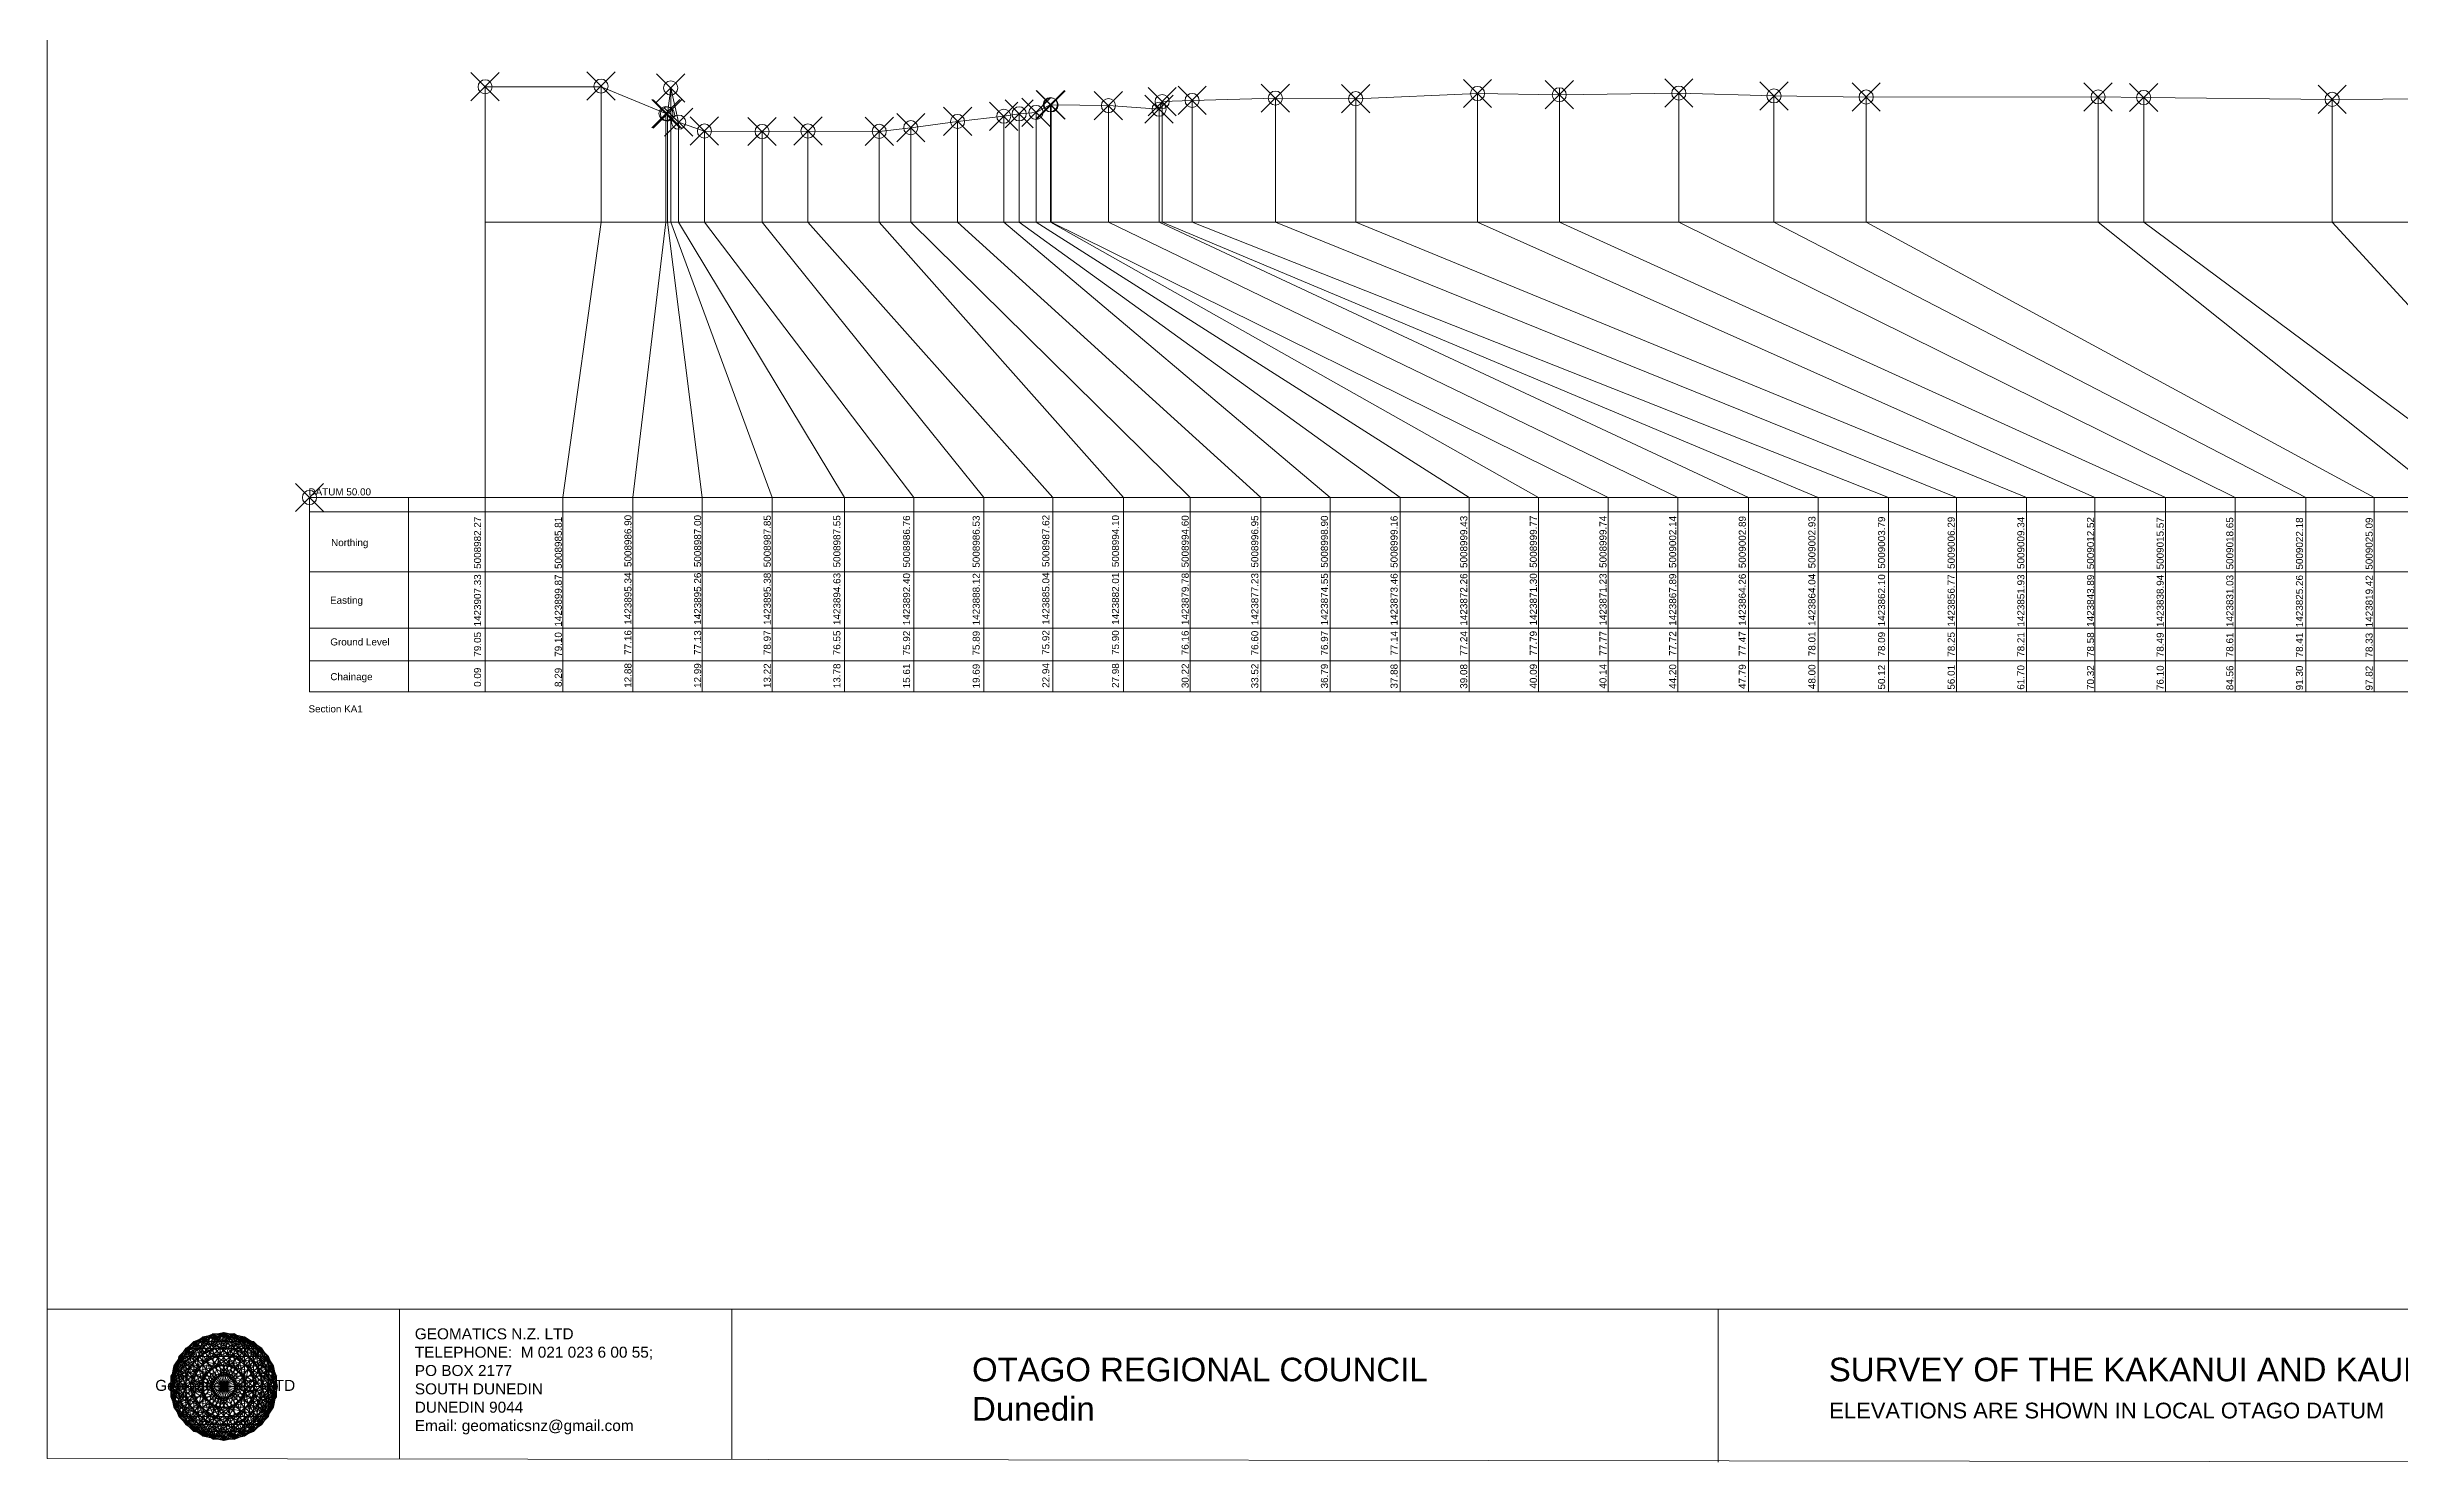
# Model space of a CAD drawing. Header units: millimetres. Extents: x -1945041 to 271067, y -218757 to 1425286130.
# Drawn here: x -1445580 to -1279015, y -18363 to 81862 of the extents above; entities that cross this region are included whole.
import ezdxf

# ---------------------------------------------------------------- set-up
doc = ezdxf.new("R2010")
doc.units = ezdxf.units.MM
doc.header["$PDMODE"] = 35
doc.header["$PDSIZE"] = 1000
doc.layers.add('geo', color=7, linetype='Continuous', lineweight=0)
doc.styles.get("Standard").update_dxf_attribs({"font": 'arial.ttf'})

# ---------------------------------------------------------------- blocks, each defined once
blk = doc.blocks.new('Geomatics_Circle_SPT')
at = {"layer": 'geo', "color": 2, "linetype": 'Continuous', "lineweight": 0}
for p, q in [((0, 25.2), (-25.2, 0)), ((-24.7, 4.9), (-4.9, 24.7)), ((-24.7, -4.9), (4.9, 24.7)), ((-9.7, 23.3), (-23.3, 9.6)), ((9.7, 23.3), (-23.3, -9.7)), ((23.3, -9.7), (-9.7, 23.3)), ((-4.9, 24.7), (24.7, -4.9)), ((25.2, 0), (0, 25.2)), ((4.9, 24.7), (24.7, 4.9)), ((23.3, 9.7), (9.7, 23.3)), ((-21, 14), (-14, 21)), ((-21, -14), (14, 21)), ((14, -21), (-21, 14)), ((0, 0), (-17.8, 17.8)), ((-14, 21), (21, -14)), ((21, 14), (-14, -21)), ((0, 0), (17.8, 17.8)), ((14, 21), (21, 14)), ((17.8, 18.1), (17.8, 18.1)), ((4.9, -24.7), (-24.7, 4.9)), ((-24.7, 0), (0, -24.7)), ((-23.3, 9.7), (9.7, -23.3)), ((0, 0), (-17.8, -17.8)), ((-9.7, -23.3), (23.3, 9.7)), ((24.7, 4.9), (-4.9, -24.7)), ((0, 0), (17.8, -17.8)), ((0, -24.8), (25.2, 0)), ((-4.9, -24.7), (-24.7, -4.9)), ((-23.3, -9.7), (-9.7, -23.3)), ((24.7, -4.9), (4.9, -24.7)), ((9.7, -23.3), (23.3, -9.7)), ((-14, -21), (-21, -14)), ((-17.8, -17.8), (-17.8, -17.8)), ((21, -14), (14, -21)), ((18.1, -17.8), (18.1, -17.8)), ((4.9, -24.7), (4.9, -24.7))]:
    blk.add_line(p, q, dxfattribs=at)
at = {"layer": 'geo', "color": 1, "linetype": 'Continuous', "lineweight": 0}
for p, q in [((-25.2, 0), (9.7, 23.3)), ((-25.2, 0), (-9.6, 23.3)), ((-4.9, 24.8), (-24.7, -4.9)), ((4.9, 24.7), (-24.7, 4.9)), ((-23.3, 9.7), (0, 25.2)), ((-23.3, -9.6), (0, 25.2)), ((4.9, 24.8), (-21, -14)), ((-4.9, 24.7), (-21, 14)), ((-17.8, 17.8), (9.7, 23.3)), ((-17.8, 17.8), (-9.6, 23.3)), ((-17.8, -17.8), (9.7, 23.3)), ((-17.8, -17.8), (-9.7, 23.3)), ((4.9, 24.7), (-14, 21)), ((-4.9, 24.7), (-14, -20.9)), ((-9.8, 23.1), (-9.8, 23.1)), ((-9.7, 23.3), (0, 25.2)), ((-9.7, 23.3), (0, -25.2)), ((-9.7, -23.3), (0, 25.2)), ((-9.6, 23.3), (17.8, -17.8)), ((-9.6, 23.3), (25.2, 0)), ((-9.6, 23.3), (17.8, 17.8)), ((0, 0), (-4.9, 24.7)), ((-4.9, 24.7), (-4.9, 24.7)), ((21, -14), (-4.9, 24.7)), ((24.8, 4.9), (-4.9, 24.7)), ((14, 21), (-4.9, 24.7)), ((-0.2, 25.1), (-0.2, 25.1)), ((0, 25.2), (9.7, -23.3)), ((0, 25.2), (23.3, -9.7)), ((0, 25.2), (23.3, 9.7)), ((0, 25.2), (9.7, 23.3)), ((0, 0), (4.9, 24.7)), ((0, -25.2), (9.7, 23.3)), ((21, 14), (4.9, 24.8)), ((14, -21), (4.9, 24.7)), ((24.7, -4.9), (4.9, 24.7)), ((4.9, 24.7), (4.9, 24.7)), ((9.4, 23.3), (9.4, 23.3)), ((9.7, 23.3), (17.8, -17.8)), ((9.7, 23.3), (25.2, 0)), ((9.7, 23.3), (17.8, 17.9)), ((14, 21), (-24.7, -4.9)), ((-14, 21), (-24.7, 4.9)), ((21, 14), (-24.7, 4.9)), ((-21, 14), (-24.7, -4.9)), ((-23.3, -9.6), (17.8, 17.8)), ((-23.3, 9.7), (-17.8, 17.9)), ((-23.3, -9.6), (-17.8, 17.9)), ((-23.3, 9.7), (17.8, 17.8)), ((14, 21), (-21, 14)), ((-14, 21), (-21, -14)), ((0, 0), (-21, 14)), ((-21, 14), (-14, -21)), ((-21, 14), (4.9, -24.7)), ((-21, 14), (-21, 14)), ((24.7, 4.9), (-21, 14)), ((-17.9, 17.6), (-17.9, 17.6)), ((-9.7, -23.3), (-17.8, 17.8)), ((-17.8, 17.8), (9.7, -23.3)), ((-17.8, 17.8), (23.3, -9.6)), ((-17.8, 17.8), (23.3, 9.7)), ((0, 0), (-14, 21)), ((-14, 21), (-4.9, -24.7)), ((-14, 21), (-14, 21)), ((24.7, -4.9), (-14, 21)), ((21, 14), (-14, 21)), ((-9.6, -23.3), (17.8, 17.9)), ((-4.9, -24.7), (21, 14)), ((0, 0), (14, 21)), ((0, 0), (21, 14)), ((4.9, -24.7), (14, 21)), ((17.8, 17.8), (9.7, -23.3)), ((21, -14), (14, 21)), ((24.7, 4.9), (14, 21)), ((14, 21), (14, 21)), ((14, -21), (21, 14)), ((17.6, 17.9), (17.6, 17.9)), ((17.8, 17.8), (23.3, -9.7)), ((17.8, 17.8), (23.3, 9.7)), ((24.7, -4.9), (21, 14)), ((21, 14), (21, 14)), ((-25.2, 0), (23.3, 9.7)), ((-25.2, 0), (-23.3, 9.7)), ((-23.3, -9.7), (-25.2, 0)), ((-9.6, -23.3), (-25.2, 0)), ((9.7, -23.3), (-25.2, 0)), ((0, 0), (-24.7, 4.9)), ((-24.7, 4.9), (-21, -14)), ((-24.7, 4.9), (-4.9, -24.7)), ((-24.7, 4.9), (14, -21)), ((-24.7, 4.9), (-24.7, 4.9)), ((0, 0), (-24.7, -4.9)), ((-17.8, -17.8), (-23.3, 9.7)), ((0, -25.2), (-23.3, 9.7)), ((-23.3, 9.7), (17.8, -17.8)), ((-23.3, 9.7), (25.2, 0)), ((-23.3, 9.4), (-23.3, 9.4)), ((-23.3, -9.7), (25.2, 0)), ((0, 0), (-21, -14)), ((-17.8, -17.8), (23.3, 9.7)), ((-14, -21), (24.7, 4.9)), ((0, 0), (-14, -21)), ((25.2, 0), (-9.6, -23.3)), ((0, 0), (-4.9, -24.7)), ((23.3, 9.7), (0, -25.2)), ((0, 0), (24.8, 4.9)), ((0, 0), (4.9, -24.7)), ((0, 0), (14, -21)), ((0, 0), (21, -14)), ((0, 0), (24.8, -4.9)), ((4.9, -24.7), (24.7, 4.9)), ((25.2, 0), (9.7, -23.3)), ((23.3, 9.7), (17.8, -17.8)), ((21, -14), (24.7, 4.9)), ((23.1, 9.8), (23.1, 9.8)), ((23.3, 9.7), (25.2, 0)), ((25.2, 0), (23.3, -9.6)), ((24.7, 4.9), (24.7, 4.9)), ((25.1, 0.2), (25.1, 0.2)), ((-25.2, 0), (23.3, -9.7)), ((-25.1, -0.2), (-25.1, -0.2)), ((-24.7, -4.9), (-24.7, -4.9)), ((-24.7, -4.9), (-14, -21)), ((-24.7, -4.9), (4.9, -24.7)), ((-24.7, -4.9), (21, -14)), ((-17.8, -17.8), (-23.3, -9.7)), ((0, -25.2), (-23.3, -9.6)), ((17.8, -17.8), (-23.3, -9.6)), ((-23.1, -9.8), (-23.1, -9.8)), ((-21, -14), (24.7, -4.9)), ((23.3, -9.7), (-17.8, -17.8)), ((-4.9, -24.7), (24.7, -4.9)), ((23.3, -9.6), (0, -25.2)), ((14, -21), (24.7, -4.9)), ((23.3, -9.6), (17.8, -17.8)), ((23.3, -9.4), (23.3, -9.4)), ((24.7, -4.9), (24.7, -4.9)), ((-21, -14), (-21, -14)), ((-21, -14), (-4.9, -24.7)), ((-21, -14), (14, -21)), ((-9.6, -23.3), (-17.8, -17.8)), ((9.7, -23.3), (-17.8, -17.8)), ((-17.6, -17.9), (-17.6, -17.9)), ((-14, -21), (21, -14)), ((-14, -21), (-14, -21)), ((-14, -21), (4.9, -24.7)), ((17.8, -17.8), (-9.7, -23.3)), ((-4.9, -24.7), (14, -21)), ((4.9, -24.7), (21, -14)), ((17.8, -17.8), (9.7, -23.3)), ((14, -21), (14, -21)), ((17.9, -17.6), (17.9, -17.6)), ((21, -14), (21, -14)), ((0, -25.2), (-9.7, -23.3)), ((-9.4, -23.3), (-9.4, -23.3)), ((-4.9, -24.7), (-4.9, -24.7)), ((9.7, -23.3), (0, -25.2)), ((0.2, -25.1), (0.2, -25.1)), ((4.9, -24.7), (4.9, -24.7)), ((9.8, -23.1), (9.8, -23.1))]:
    blk.add_line(p, q, dxfattribs=at)
at = {"layer": 'geo', "color": 114, "linetype": 'Continuous', "lineweight": 0}
for p, q in [((9.7, 23.3), (-23.3, 9.7)), ((-20.9, 14), (4.9, 24.7)), ((0, 25.2), (-17.8, 17.8)), ((-14, 21), (-4.9, 24.7)), ((0, 0), (-9.7, 23.3)), ((-4.9, 24.7), (14, -21)), ((17.8, -17.8), (0, 25.2)), ((0, 0), (9.7, 23.3)), ((4.9, 24.7), (21, -14)), ((23.3, -9.7), (9.7, 23.3)), ((17.9, 17.8), (-25.2, 0)), ((-24.7, 4.9), (14, 21)), ((-24.7, -4.9), (21, 14)), ((-4.9, -24.7), (-21, 14)), ((-17.8, 17.8), (0, -25.2)), ((4.9, -24.7), (-14, 21)), ((14, 21), (24.7, -4.9)), ((25.2, 0), (17.8, 17.8)), ((21, 14), (24.7, 4.9)), ((-14, -21), (-24.7, 4.9)), ((0, 0), (-23.3, 9.7)), ((-23.3, 9.7), (-9.7, -23.3)), ((0, 0), (-23.3, -9.7)), ((24.8, 4.9), (-20.9, -14)), ((0, 0), (-9.7, -23.3)), ((0, 0), (23.3, 9.7)), ((0, 0), (9.7, -23.3)), ((0, 0), (23.3, -9.7)), ((-25.2, 0), (-17.8, -17.8)), ((-21, -14), (-24.7, -4.9)), ((-17.8, -17.8), (25.2, 0)), ((24.8, -4.9), (-14, -21)), ((-9.6, -23.3), (23.3, -9.7)), ((21, -14), (-4.9, -24.8)), ((0, -25.2), (17.9, -17.8)), ((14, -21), (4.9, -24.8))]:
    blk.add_line(p, q, dxfattribs=at)
at = {"layer": 'geo', "color": 250, "linetype": 'Continuous', "lineweight": 0}
for p, q in [((-9.7, 23.3), (9.7, 23.3)), ((-9.7, -23.3), (-9.7, 23.3)), ((-4.9, 24.7), (4.9, 24.7)), ((-4.9, 24.7), (-4.9, -24.7)), ((0, 0), (0, 25.2)), ((4.9, 24.7), (4.9, -24.7)), ((9.7, -23.3), (9.7, 23.3)), ((21, 14), (-21, 14)), ((-21, 14), (-21, -14)), ((-17.8, 17.8), (17.8, 17.8)), ((-17.8, -17.8), (-17.8, 17.8)), ((-14, 21), (-14, 21)), ((14, 21), (-14, 21)), ((-14, 20.9), (-14, -21)), ((14, 21), (14, -21)), ((17.8, -17.8), (17.8, 17.8)), ((21, 14), (21, 14)), ((21, -14), (21, 14)), ((0, 0), (-25.2, 0)), ((24.7, 4.9), (-24.7, 4.9)), ((-24.7, 4.9), (-24.7, -4.9)), ((-23.3, 9.7), (23.3, 9.7)), ((-23.3, 9.7), (-23.3, 9.7)), ((-23.3, -9.7), (-23.3, 9.7)), ((0, 0), (0, -25.2)), ((0, 0), (25.2, 0)), ((23.3, 9.7), (23.3, -9.7)), ((24.7, 4.9), (24.7, 4.9)), ((24.7, -4.9), (24.7, 4.9)), ((-24.7, -4.9), (24.7, -4.9)), ((23.3, -9.7), (-23.3, -9.7)), ((-21, -14), (21, -14)), ((17.8, -17.8), (-17.8, -17.8)), ((-14, -21), (14, -21)), ((9.7, -23.3), (-9.7, -23.3)), ((-4.9, -24.7), (4.9, -24.7))]:
    blk.add_line(p, q, dxfattribs=at)
blk = doc.blocks.new('GeomaticsNZ TITLE BLOCK')
at = {"color": 7, "linetype": 'Continuous', "lineweight": 0}
for p, q in [((0, 94.9), (0, 1579.2)), ((2364, 94.9), (0, 94.9)), ((0, 94.9), (0, 0)), ((15.9, 94.9), (2364, 94.9)), ((224.3, 95.2), (224.3, -0.3)), ((2364, 94.9), (382.6, 94.9)), ((435.8, 95.2), (435.8, -0.7)), ((1063.4, 94.9), (1063.4, -2.4)), ((0, 0), (2364, -3.5))]:
    blk.add_line(p, q, dxfattribs=at)
at = {"color": 7, "linetype": 'Continuous', "lineweight": 0, "xscale": 1.36, "yscale": 1.36, "zscale": 1.36}
blk.add_blockref('Geomatics_Circle_SPT', (112.4, 45.7), dxfattribs=at)
at = {"color": 7, "linetype": 'Continuous', "lineweight": 0, "attachment_point": 1}
for s, width, heights, insert, char_height in [('{\\C256;GEOMATICS N.Z. LTD                   \\PTELEPHONE:  M 021 023 6 00 55;\\PPO BOX 2177\\PSOUTH DUNEDIN\\PDUNEDIN 9044\\PEmail: geomaticsnz@gmail.com}', 3535.727, [94.7], (234, 82.7), 7), ('{\\C256;OTAGO REGIONAL COUNCIL\\PDunedin}', 3535.727, [0], (588.6, 64), 15), ('{\\C256;SURVEY OF THE KAKANUI AND KAURU RIVERS 2021}', 3535.727, [0], (1133.8, 64), 15), ('{\\C256;Geomatics N.Z. LTD                   }', 125.079, [15.8], (68.8, 49.9), 7), ('{\\C256;ELEVATIONS ARE SHOWN IN LOCAL OTAGO DATUM}', 3535.727, [0], (1134.1, 35.4), 10)]:
    blk.add_mtext_dynamic_manual_height_columns(s, width=width, gutter_width=159, heights=heights, dxfattribs=dict(at, insert=insert, char_height=char_height))

msp = doc.modelspace()

# ---------------------------------------------------------------- linework, layer by layer
at = {"linetype": 'Continuous', "lineweight": 0}
for p, q in [((-1414584, 79053), (-1414584, 36248)), ((-1406383, 79102), (-1406383, 69485)), ((-1401453, 78972), (-1401453, 69485)), ((-1344358, 78579), (-1344358, 69485)), ((-1338566, 78972), (-1338566, 69485)), ((-1330112, 78608), (-1330112, 69485)), ((-1323381, 78408), (-1323381, 69485)), ((-1316856, 78328), (-1316856, 69485)), ((-1300445, 78337), (-1300445, 69485)), ((-1297216, 78297), (-1297216, 69485)), ((-1401794, 77162), (-1401794, 69485)), ((-1401683, 77132), (-1401683, 69485)), ((-1377882, 76971), (-1377882, 69485)), ((-1376792, 77141), (-1376792, 69485)), ((-1375597, 77241), (-1375597, 69485)), ((-1374585, 77791), (-1374585, 69485)), ((-1374535, 77771), (-1374535, 69485)), ((-1370476, 77721), (-1370476, 69485)), ((-1366889, 77470), (-1366889, 69485)), ((-1366674, 78010), (-1366674, 69485)), ((-1364552, 78090), (-1364552, 69485)), ((-1358665, 78250), (-1358665, 69485)), ((-1352980, 78210), (-1352980, 69485)), ((-1283880, 78166), (-1283880, 69485)), ((-1400891, 76552), (-1400891, 69485)), ((-1399064, 75922), (-1399064, 69485)), ((-1394984, 75892), (-1394984, 69485)), ((-1391736, 75922), (-1391736, 69485)), ((-1386694, 75901), (-1386694, 69485)), ((-1384460, 76161), (-1384460, 69485)), ((-1381151, 76601), (-1381151, 69485)), ((-1414584, 69485), (-1212032, 69485)), ((-1406383, 69485), (-1409077, 50000)), ((-1401794, 69485), (-1404135, 50000)), ((-1401683, 69485), (-1399229, 50000)), ((-1401453, 69485), (-1394263, 50000)), ((-1400891, 69485), (-1389148, 50000)), ((-1399064, 69485), (-1384247, 50000)), ((-1394984, 69485), (-1379297, 50000)), ((-1391736, 69485), (-1374419, 50000)), ((-1386694, 69485), (-1369421, 50000)), ((-1384460, 69485), (-1364685, 50000)), ((-1381151, 69485), (-1359688, 50000)), ((-1377882, 69485), (-1354776, 50000)), ((-1376792, 69485), (-1349843, 50000)), ((-1375597, 69485), (-1344955, 50000)), ((-1374585, 69485), (-1340047, 50000)), ((-1335110, 50000), (-1374535, 69485)), ((-1370476, 69485), (-1330173, 50000)), ((-1325180, 50000), (-1366889, 69485)), ((-1366674, 69485), (-1320254, 50000)), ((-1364552, 69485), (-1315284, 50000)), ((-1310472, 50000), (-1358665, 69485)), ((-1352980, 69485), (-1305517, 50000)), ((-1300683, 50000), (-1344358, 69485)), ((-1338566, 69485), (-1295670, 50000)), ((-1330112, 69485), (-1290747, 50000)), ((-1323381, 69485), (-1285735, 50000)), ((-1316856, 69485), (-1280901, 50000)), ((-1300445, 69485), (-1276007, 50000)), ((-1297216, 69485), (-1270995, 50000)), ((-1283880, 69485), (-1266012, 50000)), ((-1427011, 50000), (-1212032, 50000)), ((-1427011, 50000), (-1212032, 50000)), ((-1409077, 50000), (-1409077, 36248)), ((-1404135, 50000), (-1404135, 36248)), ((-1399229, 50000), (-1399229, 36248)), ((-1394263, 50000), (-1394263, 36248)), ((-1389148, 50000), (-1389148, 36248)), ((-1384247, 50000), (-1384247, 36248)), ((-1379297, 50000), (-1379297, 36248)), ((-1374419, 50000), (-1374419, 36248)), ((-1369421, 50000), (-1369421, 36248)), ((-1364685, 50000), (-1364685, 36248)), ((-1359688, 50000), (-1359688, 36248)), ((-1354776, 50000), (-1354776, 36248)), ((-1349843, 50000), (-1349843, 36248)), ((-1344955, 50000), (-1344955, 36248)), ((-1340047, 50000), (-1340047, 36248)), ((-1335110, 50000), (-1335110, 36248)), ((-1330173, 50000), (-1330173, 36248)), ((-1325180, 50000), (-1325180, 36248)), ((-1320254, 50000), (-1320254, 36248)), ((-1315284, 50000), (-1315284, 36248)), ((-1310472, 50000), (-1310472, 36248)), ((-1305517, 50000), (-1305517, 36248)), ((-1300683, 50000), (-1300683, 36248)), ((-1295670, 50000), (-1295670, 36248)), ((-1290747, 50000), (-1290747, 36248)), ((-1285735, 50000), (-1285735, 36248)), ((-1280901, 50000), (-1280901, 36248)), ((-1427011, 36248), (-1212032, 36248))]:
    msp.add_line(p, q, dxfattribs=at)
at = {"color": 7, "linetype": 'Continuous', "lineweight": 0}
for p, q in [((-1427011, 50000), (-1427011, 36248)), ((-1419997, 50000), (-1419997, 36248)), ((-1427011, 48982), (-1212032, 48982)), ((-1427011, 44746), (-1212032, 44746)), ((-1427011, 40754), (-1212032, 40754)), ((-1427011, 38445), (-1212032, 38445)), ((-1427011, 36248), (-1212032, 36248)), ((-1423829, 34879), (-1423829, 34879))]:
    msp.add_line(p, q, dxfattribs=at)
at = {"color": 4, "linetype": 'Continuous', "lineweight": 0}
msp.add_line((-1420972, 50000), (-1212032, 50000), dxfattribs=at)
at = {"color": 1, "linetype": 'Continuous', "lineweight": 0}
msp.add_lwpolyline([(-1414584, 79053), (-1406383, 79053), (-1401794, 77162), (-1401683, 77132), (-1401453, 78972), (-1400891, 76552), (-1399064, 75922), (-1394984, 75892), (-1391736, 75922), (-1386694, 75901), (-1384460, 76161), (-1381151, 76601), (-1377882, 76971), (-1376792, 77141), (-1375597, 77241), (-1374585, 77791), (-1374535, 77771), (-1370476, 77721), (-1366889, 77470), (-1366674, 78010), (-1364552, 78090), (-1358665, 78250), (-1352980, 78210), (-1344358, 78579), (-1338574, 78489), (-1330112, 78608), (-1323381, 78408), (-1316856, 78328), (-1300445, 78337), (-1297216, 78297), (-1283880, 78166), (-1276713, 78206)], dxfattribs=at)
at = {"linetype": 'Continuous', "lineweight": 0}
for p in [(-1414584, 79053), (-1406383, 79102), (-1401453, 78972), (-1374585, 77791), (-1374535, 77771), (-1370476, 77721), (-1366889, 77470), (-1366674, 78010), (-1364552, 78090), (-1358665, 78250), (-1352980, 78210), (-1344358, 78579), (-1338574, 78489), (-1330112, 78608), (-1323381, 78408), (-1316856, 78328), (-1300445, 78337), (-1297216, 78297), (-1283880, 78166), (-1401794, 77162), (-1401683, 77132), (-1400891, 76552), (-1399064, 75922), (-1394984, 75892), (-1391736, 75922), (-1386694, 75901), (-1384460, 76161), (-1381151, 76601), (-1377882, 76971), (-1376792, 77141), (-1375597, 77241), (-1427011, 50000)]:
    msp.add_point(p, dxfattribs=at)

# ---------------------------------------------------------------- block references
at = {"color": 7, "linetype": 'Continuous', "lineweight": 0, "xscale": 111.2022893510132, "yscale": 111.2022893510132, "zscale": 111.2022893510132}
msp.add_blockref('GeomaticsNZ TITLE BLOCK', (-1445580, -17969), dxfattribs=at)

# ---------------------------------------------------------------- texts
at = {"color": 7, "linetype": 'Continuous', "lineweight": 0}
for s, p in [('DATUM 50.00', (-1427081, 50147)), ('Northing', (-1425484, 46561)), ('Easting', (-1425557, 42482)), ('Ground Level', (-1425539, 39534)), ('Chainage', (-1425537, 37077)), ('Section KA1', (-1427081, 34798))]:
    msp.add_text(s, height=500, dxfattribs=at).set_placement(p)
at = {"linetype": 'Continuous', "lineweight": 0}
for s, p in [('0.09    79.05  1423907.33  5008982.27', (-1414871, 36605)), ('8.29    79.10  1423899.87  5008985.81', (-1409154, 36596)), ('12.88   77.16  1423895.34  5008986.90', (-1404225, 36539)), ('12.99   77.13  1423895.26  5008987.00', (-1399297, 36530)), ('13.22   78.97  1423895.38  5008987.85', (-1394369, 36520)), ('13.78   76.55  1423894.63  5008987.55', (-1389440, 36511)), ('15.61   75.92  1423892.40  5008986.76', (-1384512, 36501)), ('19.69   75.89  1423888.12  5008986.53', (-1379584, 36492)), ('22.94   75.92  1423885.04  5008987.62', (-1374655, 36538)), ('27.98   75.90  1423882.01  5008994.10', (-1369727, 36529)), ('30.22   76.16  1423879.78  5008994.60', (-1364799, 36511)), ('33.52   76.60  1423877.23  5008996.95', (-1359870, 36501)), ('36.79   76.97  1423874.55  5008998.90', (-1354942, 36492)), ('37.88   77.14  1423873.46  5008999.16', (-1350014, 36482)), ('39.08   77.24  1423872.26  5008999.43', (-1345085, 36473)), ('40.09   77.79  1423871.30  5008999.77', (-1340157, 36484)), ('40.14   77.77  1423871.23  5008999.74', (-1335229, 36475)), ('44.20   77.72  1423867.89  5009002.14', (-1330301, 36465)), ('47.79   77.47  1423864.26  5009002.89', (-1325372, 36456)), ('48.00   78.01  1423864.04  5009002.93', (-1320444, 36446)), ('50.12   78.09  1423862.10  5009003.79', (-1315516, 36417)), ('56.01   78.25  1423856.77  5009006.29', (-1310587, 36407)), ('61.70   78.21  1423851.93  5009009.34', (-1305659, 36401)), ('70.32   78.58  1423843.89  5009012.52', (-1300731, 36385)), ('76.10   78.49  1423838.94  5009015.57', (-1295802, 36375)), ('84.56   78.61  1423831.03  5009018.65', (-1290874, 36370)), ('91.30   78.41  1423825.26  5009022.18', (-1285946, 36360)), ('97.82   78.33  1423819.42  5009025.09', (-1281017, 36351))]:
    msp.add_text(s, height=500, rotation=90, dxfattribs=at).set_placement(p)

doc.saveas('drawing.dxf')
